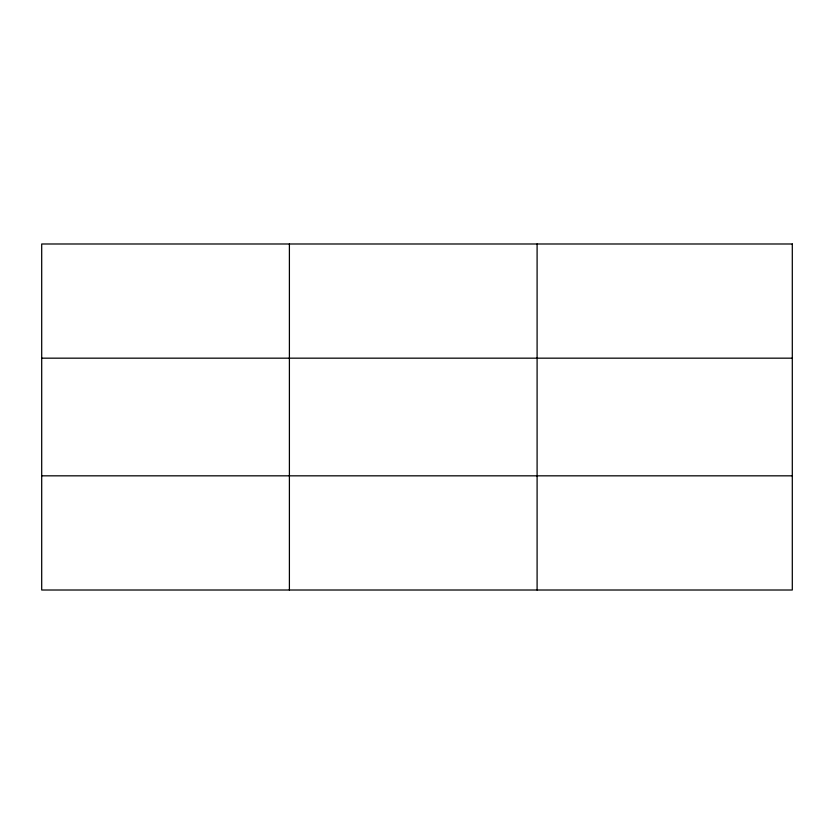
<?xml version="1.0" encoding="UTF-8"?>
<svg xmlns="http://www.w3.org/2000/svg" width="834" height="834" viewBox="0 0 834 834"><rect width="100%" height="100%" fill="white"/><g stroke="black" fill="none" stroke-linecap="round" stroke-linejoin="round"><path stroke-width="1.25" d="M289.398 590.013L289.398 243.987M537.096 590.013L537.096 243.987M41.7 358.172L792.3 358.172M41.7 475.828L792.3 475.828M792.3 243.987L792.3 590.013L41.7 590.013L41.7 243.987L792.3 243.987"/></g></svg>
